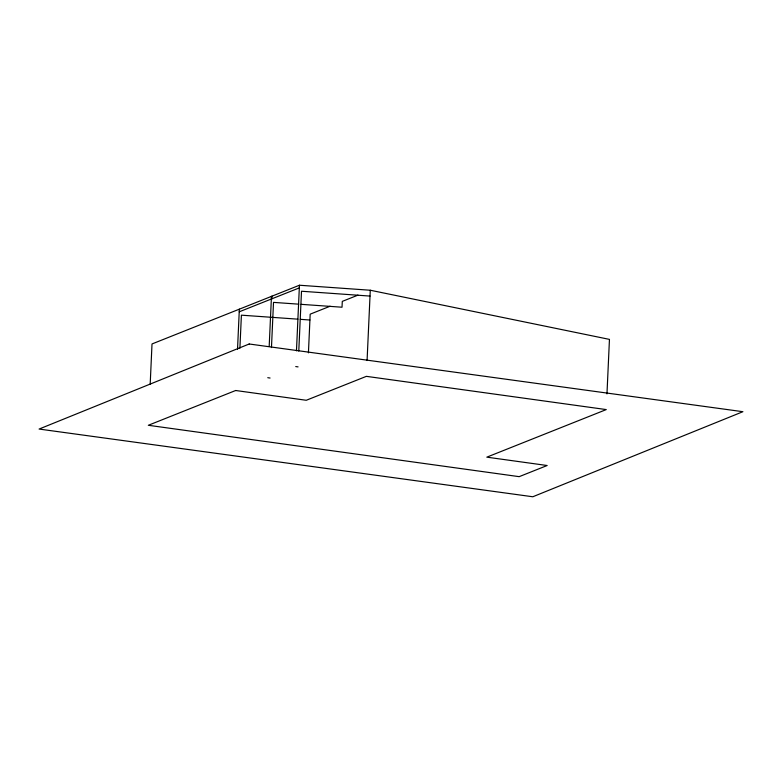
<?xml version="1.0" encoding="UTF-8"?>
<svg xmlns="http://www.w3.org/2000/svg" width="782" height="782" viewBox="0 0 782 782"><rect width="100%" height="100%" fill="white"/><g stroke="black" fill="none" stroke-linecap="round" stroke-linejoin="round"><path stroke-width="1.17" d="M150.193 384.128L152.011 343.953L299.438 285.235L370.277 290.239L609.452 339.388L606.969 393.903M237.523 349.339L239.341 309.173M239.898 348.205L241.403 315.175L297.893 319.164M269.194 346.24L271.462 296.378M271.931 298.792L272.048 296.143M271.462 347.589L273.514 302.38L298.753 304.169M296.466 350.825L299.438 285.235M298.783 351.059L301.5 291.236L370.013 296.075M308.431 352.848L310.18 314.168L330.112 306.231M367.081 360.531L370.277 290.239M239.224 311.813L299.32 287.884M357.961 295.137L342.291 301.383L342.027 307.218L301.158 304.335M300.298 319.33L309.916 320.014M295.743 366.562L298.059 366.885M267.767 377.706L270.073 378.029M249.194 343.992L39.1 429.054L532.806 496.766L742.9 411.703L249.194 343.992M235.656 390.501L148.326 425.281L519.17 476.658L547.156 465.515L486.824 457.157L606.265 409.582L366.367 376.347L306.27 400.276L235.656 390.501"/></g></svg>
